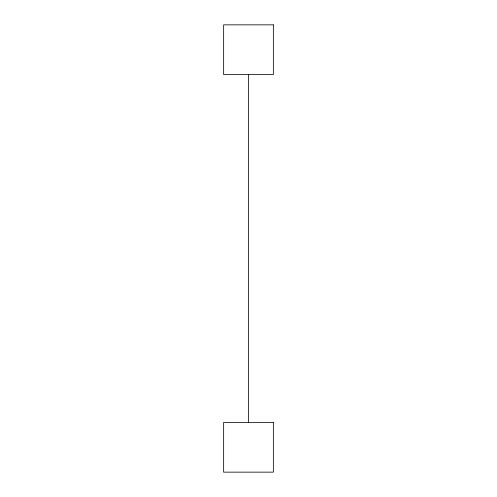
<?xml version="1.0" encoding="UTF-8"?>
<svg xmlns="http://www.w3.org/2000/svg" width="497" height="497" viewBox="0 0 497 497"><rect width="100%" height="100%" fill="white"/><g stroke="black" fill="none" stroke-linecap="round" stroke-linejoin="round"><path stroke-width="0.75" d="M248.5 74.55L248.5 422.45M273.35 24.85L223.65 24.85L223.65 74.55L273.35 74.55L273.35 24.85M273.35 422.45L223.65 422.45L223.65 472.15L273.35 472.15L273.35 422.45"/></g></svg>
